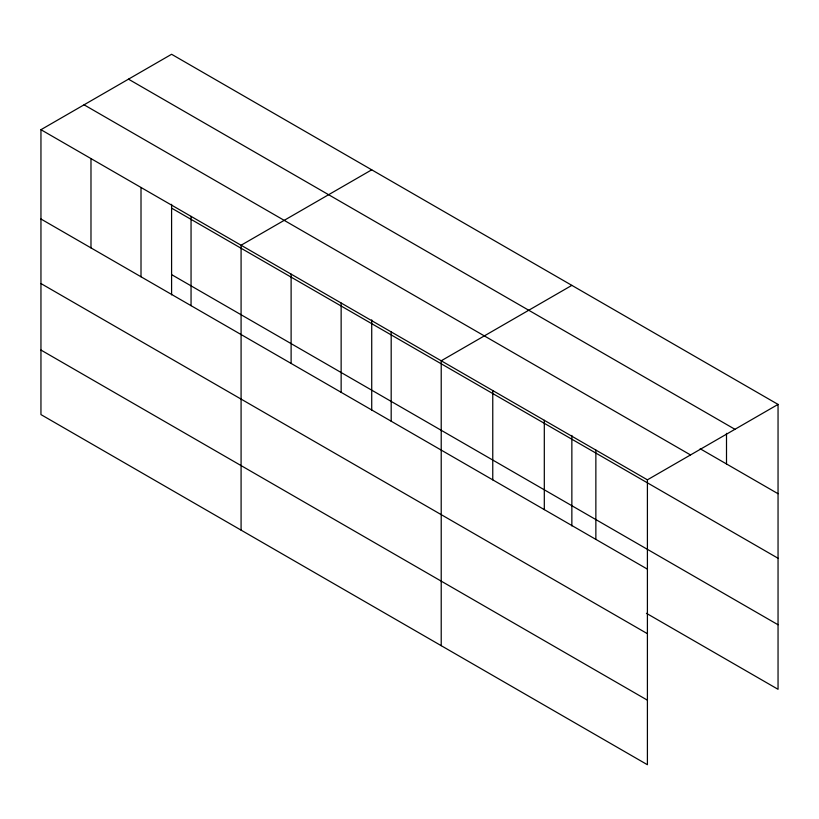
<?xml version="1.0" encoding="UTF-8"?>
<svg xmlns="http://www.w3.org/2000/svg" width="819" height="819" viewBox="0 0 819 819"><rect width="100%" height="100%" fill="white"/><g stroke="black" fill="none" stroke-linecap="round" stroke-linejoin="round"><path stroke-width="1.23" d="M371.724 319.881L371.724 410.421M571.857 435.421L571.857 525.962M647.409 633.691L647.409 479.832L40.95 129.699L40.95 414.588L647.409 764.721L647.409 633.691L40.95 283.548M646.437 613.318L778.05 689.301L778.05 404.412L171.591 54.279L40.95 129.699M371.724 169.82L241.083 245.239L241.083 530.139M571.857 285.36L441.216 360.79L441.216 645.679M647.409 479.832L778.05 404.412M128.481 79.167L734.94 429.299M700.173 448.761L778.05 493.724M84.06 104.812L690.519 454.944M171.591 208.128L778.05 558.261M171.591 274.621L778.05 624.764M40.95 219.011L647.409 569.144M40.95 350.051L647.409 700.184M726.504 433.343L726.504 463.963M595.863 450.071L595.863 539.383M544.307 420.311L544.307 509.623M492.762 390.55L492.762 479.862M391.185 331.9L391.185 421.212M341.144 303.02L341.144 392.332M291.114 274.13L291.114 363.441M191.052 216.359L191.052 305.671M171.591 204.33L171.591 294.871M141.011 187.469L141.011 276.781M90.981 158.589L90.981 247.901"/></g></svg>
